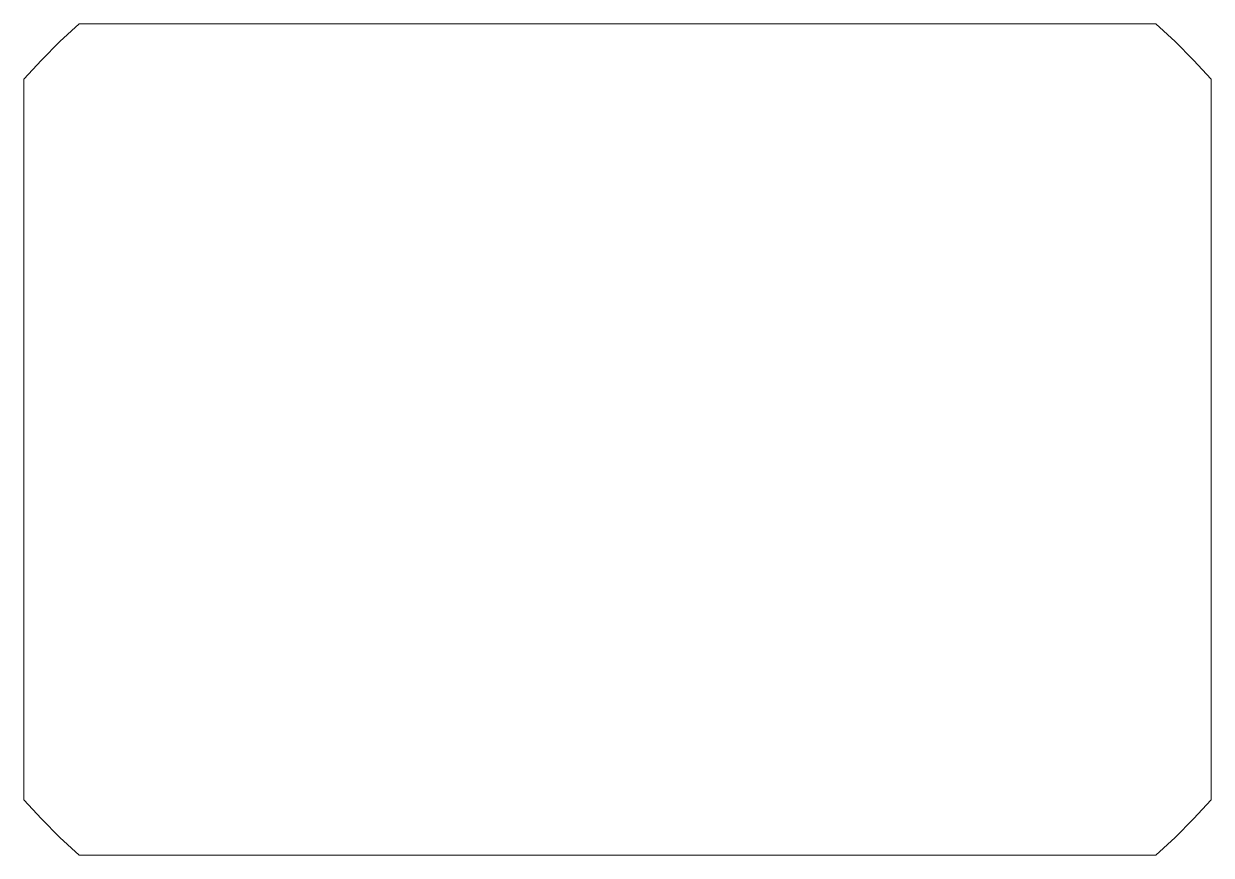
# Model space of a CAD drawing. Extents: x 64 to 164, y 46 to 116.
import ezdxf

# ---------------------------------------------------------------- set-up
doc = ezdxf.new("R2010")
doc.units = 0

msp = doc.modelspace()

# ---------------------------------------------------------------- linework, layer by layer
at = {"color": 250, "lineweight": 13}
msp.add_line((69.153389, 116), (159.846588, 116), dxfattribs=at)
for points in [[(69.153389, 116), (67.552353, 114.499207), (66.000763, 112.947601), (64.499992, 111.346603)], [(164.5, 111.346603), (162.999222, 112.947601), (161.447632, 114.499207), (159.846588, 116)], [(64.499992, 50.653397), (64.499992, 95.611252), (64.499992, 105.87323), (64.499992, 109.265137), (64.499992, 110.681305), (64.499992, 111.102966), (64.499992, 111.270554), (64.499992, 111.319061), (64.499992, 111.346603)], [(164.5, 111.346603), (164.5, 111.319061), (164.5, 50.653397)], [(64.499992, 50.653397), (66.000763, 49.052368), (67.552353, 47.500778), (69.153389, 46)], [(159.846588, 46), (161.447632, 47.500778), (162.999222, 49.052368), (164.5, 50.653397)], [(159.846588, 46), (159.836502, 46), (115.319466, 46), (86.626236, 46), (76.023994, 46), (71.393394, 46), (69.981308, 46), (69.413361, 46), (69.247787, 46), (69.182693, 46), (69.153389, 46)]]:
    msp.add_lwpolyline(points, dxfattribs=at)

doc.saveas('drawing.dxf')
